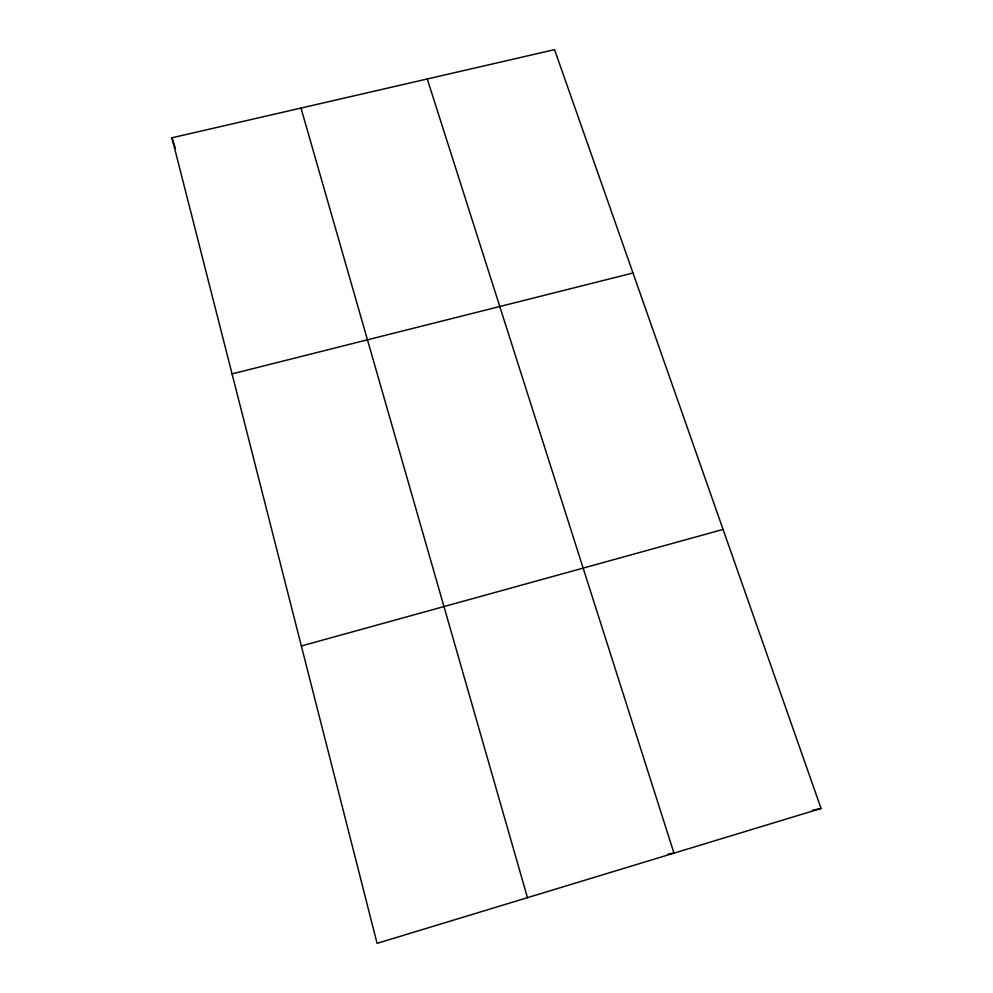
<?xml version="1.0" encoding="UTF-8"?>
<svg xmlns="http://www.w3.org/2000/svg" width="993" height="993" viewBox="0 0 993 993"><rect width="100%" height="100%" fill="white"/><g stroke="black" fill="none" stroke-linecap="round" stroke-linejoin="round"><path stroke-width="1.49" d="M821.074 808.463L377.092 943.35L171.926 137.791L554.553 49.65L821.074 808.463L812.423 810.313M301.363 645.984L723.065 529.43M232.052 373.889L633 273.001M668.177 854.092L673.974 853.148L427.275 78.968M171.926 137.791L175.314 148.056M300.991 108.063L527.457 897.672"/></g></svg>
